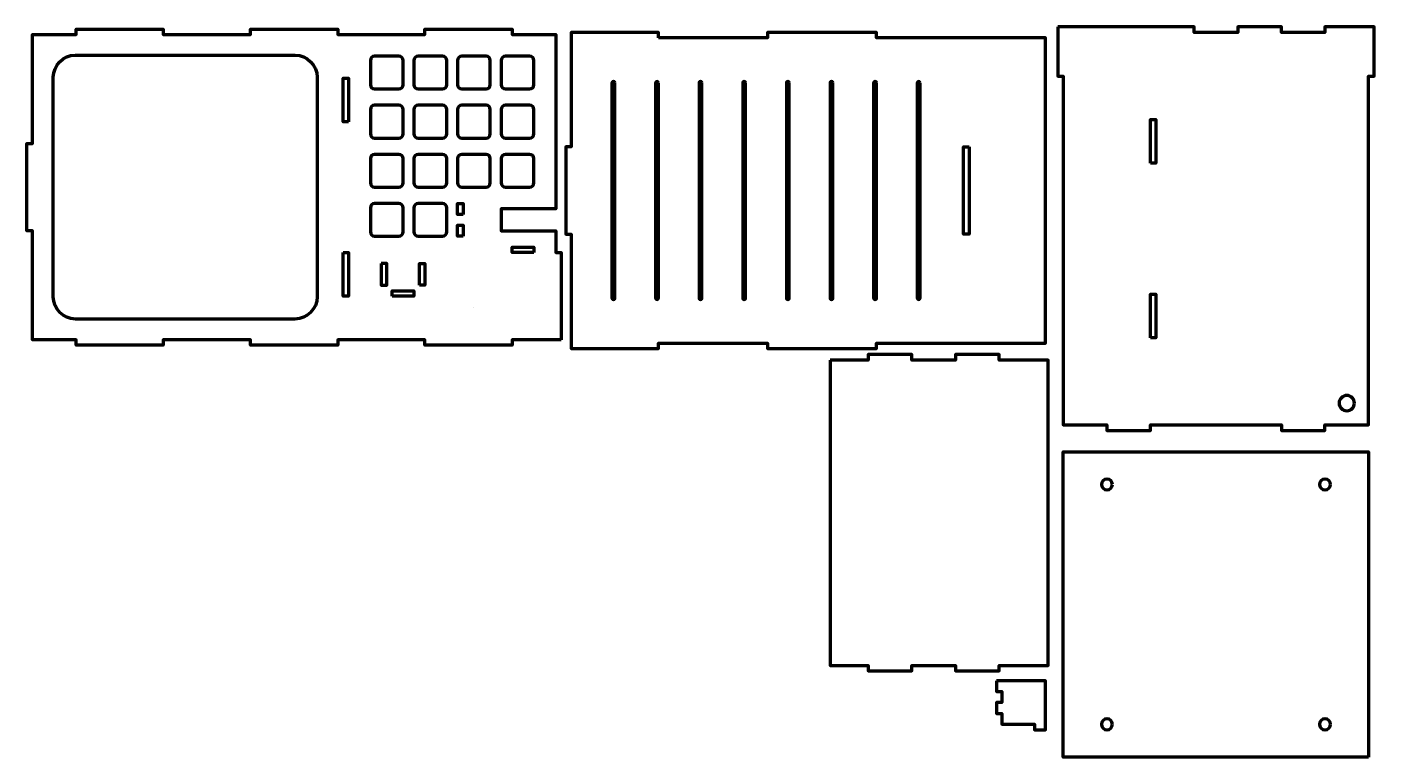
# Model space of a CAD drawing. Header units: inches. Extents: x 0.5 to 31.4, y -17.2 to -0.5.
import ezdxf

# ---------------------------------------------------------------- set-up
doc = ezdxf.new("R2010")
doc.units = ezdxf.units.IN
doc.header["$MEASUREMENT"] = 0
doc.layers.add('Layer 1', color=7, linetype='Continuous')

# ---------------------------------------------------------------- blocks, each defined once
blk = doc.blocks.new('block 2')
at = {"layer": 'Layer 1', "color": 42, "lineweight": 106, "true_color": 0xd39805}
blk.add_lwpolyline([(31.264, -17.194), (24.264, -17.194), (24.264, -10.194), (31.264, -10.194), (31.264, -17.194)], dxfattribs=at)
for points in [[(25.389, -10.944), (25.389, -11.013), (25.333, -11.069), (25.264, -11.069), (25.195, -11.069), (25.139, -11.013), (25.139, -10.944), (25.139, -10.875), (25.195, -10.819), (25.264, -10.819), (25.333, -10.819), (25.389, -10.875), (25.389, -10.944)], [(30.389, -10.944), (30.389, -11.013), (30.333, -11.069), (30.264, -11.069), (30.195, -11.069), (30.139, -11.013), (30.139, -10.944), (30.139, -10.875), (30.195, -10.819), (30.264, -10.819), (30.333, -10.819), (30.389, -10.875), (30.389, -10.944)], [(25.389, -16.444), (25.389, -16.513), (25.333, -16.569), (25.264, -16.569), (25.195, -16.569), (25.139, -16.513), (25.139, -16.444), (25.139, -16.375), (25.195, -16.319), (25.264, -16.319), (25.333, -16.319), (25.389, -16.375), (25.389, -16.444)], [(30.389, -16.444), (30.389, -16.513), (30.333, -16.569), (30.264, -16.569), (30.195, -16.569), (30.139, -16.513), (30.139, -16.444), (30.139, -16.375), (30.195, -16.319), (30.264, -16.319), (30.333, -16.319), (30.389, -16.375), (30.389, -16.444)]]:
    blk.add_open_spline(points, degree=3, knots=[0, 0, 0, 0, 1, 1, 1, 2, 2, 2, 3, 3, 3, 4, 4, 4, 4], dxfattribs=at)
blk = doc.blocks.new('block 4')
at = {"layer": 'Layer 1', "color": 42, "lineweight": 106, "true_color": 0xd39805}
for points in [[(24.139, -0.453), (24.139, -1.578), (24.264, -1.578), (24.264, -9.578), (25.264, -9.578), (25.264, -9.703), (26.264, -9.703), (26.264, -9.578), (29.264, -9.578), (29.264, -9.703), (30.264, -9.703), (30.264, -9.578), (31.264, -9.578), (31.264, -1.578), (31.389, -1.578), (31.389, -0.453), (30.264, -0.453), (30.264, -0.578), (29.264, -0.578), (29.264, -0.453), (28.264, -0.453), (28.264, -0.578), (27.264, -0.578), (27.264, -0.453), (24.139, -0.453)], [(26.264, -3.578), (26.264, -2.578), (26.389, -2.578), (26.389, -3.578), (26.264, -3.578)], [(26.264, -7.578), (26.264, -6.578), (26.389, -6.578), (26.389, -7.578), (26.264, -7.578)]]:
    blk.add_lwpolyline(points, dxfattribs=at)
blk = doc.blocks.new('block 3')
at = {"layer": 'Layer 1', "color": 42, "lineweight": 106, "true_color": 0xd39805}
blk.add_open_spline([(30.939, -9.078), (30.939, -9.174), (30.861, -9.253), (30.764, -9.253), (30.667, -9.253), (30.589, -9.174), (30.589, -9.078), (30.589, -8.981), (30.667, -8.903), (30.764, -8.903), (30.861, -8.903), (30.939, -8.981), (30.939, -9.078)], degree=3, knots=[0, 0, 0, 0, 1, 1, 1, 2, 2, 2, 3, 3, 3, 4, 4, 4, 4], dxfattribs=at)
at = {"layer": 'Layer 1'}
blk.add_blockref('block 4', (0, 0), dxfattribs=at)
blk = doc.blocks.new('block 6')
at = {"layer": 'Layer 1', "color": 42, "lineweight": 106, "true_color": 0xd39805}
for points in [[(14.978, -0.703), (14.978, -0.578), (12.978, -0.578), (12.978, -3.203), (12.853, -3.203), (12.853, -5.203), (12.978, -5.203), (12.978, -7.828), (14.978, -7.828), (14.978, -7.703), (17.478, -7.703), (17.478, -7.828), (19.978, -7.828), (19.978, -7.703), (23.853, -7.703), (23.853, -0.703), (19.978, -0.703), (19.978, -0.578), (17.478, -0.578), (17.478, -0.703), (14.978, -0.703)], [(22.103, -3.203), (22.103, -5.203), (21.978, -5.203), (21.978, -3.203), (22.103, -3.203)]]:
    blk.add_lwpolyline(points, dxfattribs=at)
blk = doc.blocks.new('block 5')
at = {"layer": 'Layer 1', "color": 42, "lineweight": 106, "true_color": 0xd39805}
for points in [[(13.978, -1.734), (13.978, -1.734), (13.978, -6.671), (13.978, -6.671), (13.978, -6.689), (13.964, -6.703), (13.947, -6.703), (13.947, -6.703), (13.947, -6.703), (13.947, -6.703), (13.929, -6.703), (13.915, -6.689), (13.915, -6.671), (13.915, -6.671), (13.915, -1.734), (13.915, -1.734), (13.915, -1.717), (13.929, -1.703), (13.947, -1.703), (13.947, -1.703), (13.947, -1.703), (13.947, -1.703), (13.964, -1.703), (13.978, -1.717), (13.978, -1.734)], [(14.978, -1.734), (14.978, -1.734), (14.978, -6.671), (14.978, -6.671), (14.978, -6.689), (14.964, -6.703), (14.947, -6.703), (14.947, -6.703), (14.947, -6.703), (14.947, -6.703), (14.929, -6.703), (14.915, -6.689), (14.915, -6.671), (14.915, -6.671), (14.915, -1.734), (14.915, -1.734), (14.915, -1.717), (14.929, -1.703), (14.947, -1.703), (14.947, -1.703), (14.947, -1.703), (14.947, -1.703), (14.964, -1.703), (14.978, -1.717), (14.978, -1.734)], [(15.978, -1.734), (15.978, -1.734), (15.978, -6.671), (15.978, -6.671), (15.978, -6.689), (15.964, -6.703), (15.947, -6.703), (15.947, -6.703), (15.947, -6.703), (15.947, -6.703), (15.929, -6.703), (15.915, -6.689), (15.915, -6.671), (15.915, -6.671), (15.915, -1.734), (15.915, -1.734), (15.915, -1.717), (15.929, -1.703), (15.947, -1.703), (15.947, -1.703), (15.947, -1.703), (15.947, -1.703), (15.964, -1.703), (15.978, -1.717), (15.978, -1.734)], [(16.978, -1.734), (16.978, -1.734), (16.978, -6.671), (16.978, -6.671), (16.978, -6.689), (16.964, -6.703), (16.947, -6.703), (16.947, -6.703), (16.947, -6.703), (16.947, -6.703), (16.929, -6.703), (16.915, -6.689), (16.915, -6.671), (16.915, -6.671), (16.915, -1.734), (16.915, -1.734), (16.915, -1.717), (16.929, -1.703), (16.947, -1.703), (16.947, -1.703), (16.947, -1.703), (16.947, -1.703), (16.964, -1.703), (16.978, -1.717), (16.978, -1.734)], [(17.978, -1.734), (17.978, -1.734), (17.978, -6.671), (17.978, -6.671), (17.978, -6.689), (17.964, -6.703), (17.947, -6.703), (17.947, -6.703), (17.947, -6.703), (17.947, -6.703), (17.929, -6.703), (17.915, -6.689), (17.915, -6.671), (17.915, -6.671), (17.915, -1.734), (17.915, -1.734), (17.915, -1.717), (17.929, -1.703), (17.947, -1.703), (17.947, -1.703), (17.947, -1.703), (17.947, -1.703), (17.964, -1.703), (17.978, -1.717), (17.978, -1.734)], [(18.978, -1.734), (18.978, -1.734), (18.978, -6.671), (18.978, -6.671), (18.978, -6.689), (18.964, -6.703), (18.947, -6.703), (18.947, -6.703), (18.947, -6.703), (18.947, -6.703), (18.929, -6.703), (18.915, -6.689), (18.915, -6.671), (18.915, -6.671), (18.915, -1.734), (18.915, -1.734), (18.915, -1.717), (18.929, -1.703), (18.947, -1.703), (18.947, -1.703), (18.947, -1.703), (18.947, -1.703), (18.964, -1.703), (18.978, -1.717), (18.978, -1.734)], [(19.978, -1.734), (19.978, -1.734), (19.978, -6.671), (19.978, -6.671), (19.978, -6.689), (19.964, -6.703), (19.947, -6.703), (19.947, -6.703), (19.947, -6.703), (19.947, -6.703), (19.929, -6.703), (19.915, -6.689), (19.915, -6.671), (19.915, -6.671), (19.915, -1.734), (19.915, -1.734), (19.915, -1.717), (19.929, -1.703), (19.947, -1.703), (19.947, -1.703), (19.947, -1.703), (19.947, -1.703), (19.964, -1.703), (19.978, -1.717), (19.978, -1.734)], [(20.978, -1.734), (20.978, -1.734), (20.978, -6.671), (20.978, -6.671), (20.978, -6.689), (20.964, -6.703), (20.947, -6.703), (20.947, -6.703), (20.947, -6.703), (20.947, -6.703), (20.929, -6.703), (20.915, -6.689), (20.915, -6.671), (20.915, -6.671), (20.915, -1.734), (20.915, -1.734), (20.915, -1.717), (20.929, -1.703), (20.947, -1.703), (20.947, -1.703), (20.947, -1.703), (20.947, -1.703), (20.964, -1.703), (20.978, -1.717), (20.978, -1.734)]]:
    blk.add_open_spline(points, degree=3, knots=[0, 0, 0, 0, 1, 1, 1, 2, 2, 2, 3, 3, 3, 4, 4, 4, 5, 5, 5, 6, 6, 6, 7, 7, 7, 8, 8, 8, 8], dxfattribs=at)
at = {"layer": 'Layer 1'}
blk.add_blockref('block 6', (0, 0), dxfattribs=at)
blk = doc.blocks.new('block 9')
at = {"layer": 'Layer 1', "color": 42, "lineweight": 106, "true_color": 0xd39805}
for points in [[(12.75, -7.625), (11.625, -7.625), (11.625, -7.75), (9.625, -7.75), (9.625, -7.625), (7.625, -7.625), (7.625, -7.75), (5.625, -7.75), (5.625, -7.625), (3.625, -7.625), (3.625, -7.75), (1.625, -7.75), (1.625, -7.625), (0.625, -7.625), (0.625, -5.125), (0.5, -5.125), (0.5, -3.125), (0.625, -3.125), (0.625, -0.625), (1.625, -0.625), (1.625, -0.5), (3.625, -0.5), (3.625, -0.625), (5.625, -0.625), (5.625, -0.5), (7.625, -0.5), (7.625, -0.625), (9.625, -0.625), (9.625, -0.5), (11.625, -0.5), (11.625, -0.625), (12.625, -0.625), (12.625, -4.625), (11.375, -4.625), (11.375, -5.125), (12.625, -5.125), (12.625, -5.625), (12.75, -5.625), (12.75, -7.625)], [(7.875, -2.625), (7.75, -2.625), (7.75, -1.625), (7.875, -1.625), (7.875, -2.625)], [(7.75, -5.625), (7.875, -5.625), (7.875, -6.625), (7.75, -6.625), (7.75, -5.625)], [(8.625, -5.875), (8.625, -6.375), (8.75, -6.375), (8.75, -5.875), (8.625, -5.875)], [(9.5, -6.375), (9.5, -5.875), (9.625, -5.875), (9.625, -6.125), (9.625, -6.375), (9.5, -6.375)], [(8.875, -6.625), (8.875, -6.5), (9.375, -6.5), (9.375, -6.625), (8.875, -6.625)], [(10.75, -6.875), (10.75, -6.875)]]:
    blk.add_lwpolyline(points, dxfattribs=at)
blk.add_open_spline([(1.612, -7.15), (1.612, -7.15), (6.645, -7.15), (6.645, -7.15), (6.925, -7.15), (7.154, -6.921), (7.154, -6.642), (7.154, -6.642), (7.154, -1.608), (7.154, -1.608), (7.154, -1.329), (6.925, -1.1), (6.645, -1.1), (6.645, -1.1), (1.612, -1.1), (1.612, -1.1), (1.332, -1.1), (1.104, -1.329), (1.104, -1.608), (1.104, -1.608), (1.104, -6.642), (1.104, -6.642), (1.104, -6.921), (1.332, -7.15), (1.612, -7.15)], degree=3, knots=[0, 0, 0, 0, 1, 1, 1, 2, 2, 2, 3, 3, 3, 4, 4, 4, 5, 5, 5, 6, 6, 6, 7, 7, 7, 8, 8, 8, 8], dxfattribs=at)
blk = doc.blocks.new('block 8')
at = {"layer": 'Layer 1', "color": 42, "lineweight": 106, "true_color": 0xd39805}
blk.add_lwpolyline([(12.125, -5.625), (11.625, -5.625), (11.625, -5.5), (12.125, -5.5), (12.125, -5.625)], dxfattribs=at)
for points in [[(8.473, -1.125), (8.473, -1.125), (9.027, -1.125), (9.027, -1.125), (9.081, -1.125), (9.125, -1.169), (9.125, -1.223), (9.125, -1.223), (9.125, -1.777), (9.125, -1.777), (9.125, -1.831), (9.081, -1.875), (9.027, -1.875), (9.027, -1.875), (8.473, -1.875), (8.473, -1.875), (8.419, -1.875), (8.375, -1.831), (8.375, -1.777), (8.375, -1.777), (8.375, -1.223), (8.375, -1.223), (8.375, -1.169), (8.419, -1.125), (8.473, -1.125)], [(9.473, -1.125), (9.473, -1.125), (10.027, -1.125), (10.027, -1.125), (10.081, -1.125), (10.125, -1.169), (10.125, -1.223), (10.125, -1.223), (10.125, -1.777), (10.125, -1.777), (10.125, -1.831), (10.081, -1.875), (10.027, -1.875), (10.027, -1.875), (9.473, -1.875), (9.473, -1.875), (9.419, -1.875), (9.375, -1.831), (9.375, -1.777), (9.375, -1.777), (9.375, -1.223), (9.375, -1.223), (9.375, -1.169), (9.419, -1.125), (9.473, -1.125)], [(10.473, -1.125), (10.473, -1.125), (11.027, -1.125), (11.027, -1.125), (11.081, -1.125), (11.125, -1.169), (11.125, -1.223), (11.125, -1.223), (11.125, -1.777), (11.125, -1.777), (11.125, -1.831), (11.081, -1.875), (11.027, -1.875), (11.027, -1.875), (10.473, -1.875), (10.473, -1.875), (10.419, -1.875), (10.375, -1.831), (10.375, -1.777), (10.375, -1.777), (10.375, -1.223), (10.375, -1.223), (10.375, -1.169), (10.419, -1.125), (10.473, -1.125)], [(11.473, -1.125), (11.473, -1.125), (12.027, -1.125), (12.027, -1.125), (12.081, -1.125), (12.125, -1.169), (12.125, -1.223), (12.125, -1.223), (12.125, -1.777), (12.125, -1.777), (12.125, -1.831), (12.081, -1.875), (12.027, -1.875), (12.027, -1.875), (11.473, -1.875), (11.473, -1.875), (11.419, -1.875), (11.375, -1.831), (11.375, -1.777), (11.375, -1.777), (11.375, -1.223), (11.375, -1.223), (11.375, -1.169), (11.419, -1.125), (11.473, -1.125)], [(8.473, -2.25), (8.473, -2.25), (9.027, -2.25), (9.027, -2.25), (9.081, -2.25), (9.125, -2.294), (9.125, -2.348), (9.125, -2.348), (9.125, -2.902), (9.125, -2.902), (9.125, -2.956), (9.081, -3), (9.027, -3), (9.027, -3), (8.473, -3), (8.473, -3), (8.419, -3), (8.375, -2.956), (8.375, -2.902), (8.375, -2.902), (8.375, -2.348), (8.375, -2.348), (8.375, -2.294), (8.419, -2.25), (8.473, -2.25)], [(9.473, -2.25), (9.473, -2.25), (10.027, -2.25), (10.027, -2.25), (10.081, -2.25), (10.125, -2.294), (10.125, -2.348), (10.125, -2.348), (10.125, -2.902), (10.125, -2.902), (10.125, -2.956), (10.081, -3), (10.027, -3), (10.027, -3), (9.473, -3), (9.473, -3), (9.419, -3), (9.375, -2.956), (9.375, -2.902), (9.375, -2.902), (9.375, -2.348), (9.375, -2.348), (9.375, -2.294), (9.419, -2.25), (9.473, -2.25)], [(10.473, -2.25), (10.473, -2.25), (11.027, -2.25), (11.027, -2.25), (11.081, -2.25), (11.125, -2.294), (11.125, -2.348), (11.125, -2.348), (11.125, -2.902), (11.125, -2.902), (11.125, -2.956), (11.081, -3), (11.027, -3), (11.027, -3), (10.473, -3), (10.473, -3), (10.419, -3), (10.375, -2.956), (10.375, -2.902), (10.375, -2.902), (10.375, -2.348), (10.375, -2.348), (10.375, -2.294), (10.419, -2.25), (10.473, -2.25)], [(11.473, -2.25), (11.473, -2.25), (12.027, -2.25), (12.027, -2.25), (12.081, -2.25), (12.125, -2.294), (12.125, -2.348), (12.125, -2.348), (12.125, -2.902), (12.125, -2.902), (12.125, -2.956), (12.081, -3), (12.027, -3), (12.027, -3), (11.473, -3), (11.473, -3), (11.419, -3), (11.375, -2.956), (11.375, -2.902), (11.375, -2.902), (11.375, -2.348), (11.375, -2.348), (11.375, -2.294), (11.419, -2.25), (11.473, -2.25)], [(8.473, -3.375), (8.473, -3.375), (9.027, -3.375), (9.027, -3.375), (9.081, -3.375), (9.125, -3.419), (9.125, -3.473), (9.125, -3.473), (9.125, -4.027), (9.125, -4.027), (9.125, -4.081), (9.081, -4.125), (9.027, -4.125), (9.027, -4.125), (8.473, -4.125), (8.473, -4.125), (8.419, -4.125), (8.375, -4.081), (8.375, -4.027), (8.375, -4.027), (8.375, -3.473), (8.375, -3.473), (8.375, -3.419), (8.419, -3.375), (8.473, -3.375)], [(9.473, -3.375), (9.473, -3.375), (10.027, -3.375), (10.027, -3.375), (10.081, -3.375), (10.125, -3.419), (10.125, -3.473), (10.125, -3.473), (10.125, -4.027), (10.125, -4.027), (10.125, -4.081), (10.081, -4.125), (10.027, -4.125), (10.027, -4.125), (9.473, -4.125), (9.473, -4.125), (9.419, -4.125), (9.375, -4.081), (9.375, -4.027), (9.375, -4.027), (9.375, -3.473), (9.375, -3.473), (9.375, -3.419), (9.419, -3.375), (9.473, -3.375)], [(10.473, -3.375), (10.473, -3.375), (11.027, -3.375), (11.027, -3.375), (11.081, -3.375), (11.125, -3.419), (11.125, -3.473), (11.125, -3.473), (11.125, -4.027), (11.125, -4.027), (11.125, -4.081), (11.081, -4.125), (11.027, -4.125), (11.027, -4.125), (10.473, -4.125), (10.473, -4.125), (10.419, -4.125), (10.375, -4.081), (10.375, -4.027), (10.375, -4.027), (10.375, -3.473), (10.375, -3.473), (10.375, -3.419), (10.419, -3.375), (10.473, -3.375)], [(11.473, -3.375), (11.473, -3.375), (12.027, -3.375), (12.027, -3.375), (12.081, -3.375), (12.125, -3.419), (12.125, -3.473), (12.125, -3.473), (12.125, -4.027), (12.125, -4.027), (12.125, -4.081), (12.081, -4.125), (12.027, -4.125), (12.027, -4.125), (11.473, -4.125), (11.473, -4.125), (11.419, -4.125), (11.375, -4.081), (11.375, -4.027), (11.375, -4.027), (11.375, -3.473), (11.375, -3.473), (11.375, -3.419), (11.419, -3.375), (11.473, -3.375)], [(8.473, -4.5), (8.473, -4.5), (9.027, -4.5), (9.027, -4.5), (9.081, -4.5), (9.125, -4.544), (9.125, -4.598), (9.125, -4.598), (9.125, -5.152), (9.125, -5.152), (9.125, -5.206), (9.081, -5.25), (9.027, -5.25), (9.027, -5.25), (8.473, -5.25), (8.473, -5.25), (8.419, -5.25), (8.375, -5.206), (8.375, -5.152), (8.375, -5.152), (8.375, -4.598), (8.375, -4.598), (8.375, -4.544), (8.419, -4.5), (8.473, -4.5)], [(9.473, -4.5), (9.473, -4.5), (10.027, -4.5), (10.027, -4.5), (10.081, -4.5), (10.125, -4.544), (10.125, -4.598), (10.125, -4.598), (10.125, -5.152), (10.125, -5.152), (10.125, -5.206), (10.081, -5.25), (10.027, -5.25), (10.027, -5.25), (9.473, -5.25), (9.473, -5.25), (9.419, -5.25), (9.375, -5.206), (9.375, -5.152), (9.375, -5.152), (9.375, -4.598), (9.375, -4.598), (9.375, -4.544), (9.419, -4.5), (9.473, -4.5)]]:
    blk.add_open_spline(points, degree=3, knots=[0, 0, 0, 0, 1, 1, 1, 2, 2, 2, 3, 3, 3, 4, 4, 4, 5, 5, 5, 6, 6, 6, 7, 7, 7, 8, 8, 8, 8], dxfattribs=at)
at = {"layer": 'Layer 1'}
blk.add_blockref('block 9', (0, 0), dxfattribs=at)
blk = doc.blocks.new('block 7')
at = {"layer": 'Layer 1', "color": 42, "lineweight": 106, "true_color": 0xd39805}
for points in [[(10.5, -4.75), (10.375, -4.75), (10.375, -4.5), (10.5, -4.5), (10.5, -4.75)], [(10.5, -5.25), (10.375, -5.25), (10.375, -5), (10.5, -5), (10.5, -5.25)]]:
    blk.add_lwpolyline(points, dxfattribs=at)
at = {"layer": 'Layer 1'}
blk.add_blockref('block 8', (0, 0), dxfattribs=at)

msp = doc.modelspace()

# ---------------------------------------------------------------- linework, layer by layer
at = {"layer": 'Layer 1', "color": 42, "lineweight": 106, "true_color": 0xd39805}
for points in [[(18.915, -8.092), (18.915, -15.092), (19.79, -15.092), (19.79, -15.217), (20.79, -15.217), (20.79, -15.092), (21.79, -15.092), (21.79, -15.217), (22.79, -15.217), (22.79, -15.092), (23.915, -15.092), (23.915, -8.092), (22.79, -8.092), (22.79, -7.967), (21.79, -7.967), (21.79, -8.092), (20.79, -8.092), (20.79, -7.967), (19.79, -7.967), (19.79, -8.092), (18.915, -8.092)], [(22.728, -15.444), (22.728, -15.694), (22.853, -15.694), (22.853, -15.944), (22.728, -15.944), (22.728, -16.194), (22.853, -16.194), (22.853, -16.444), (23.603, -16.444), (23.603, -16.569), (23.853, -16.569), (23.853, -15.444), (22.728, -15.444)]]:
    msp.add_lwpolyline(points, dxfattribs=at)

# ---------------------------------------------------------------- block references
at = {"layer": 'Layer 1'}
for name in ['block 7', 'block 5', 'block 3', 'block 2']:
    msp.add_blockref(name, (0, 0), dxfattribs=at)

doc.saveas('drawing.dxf')
